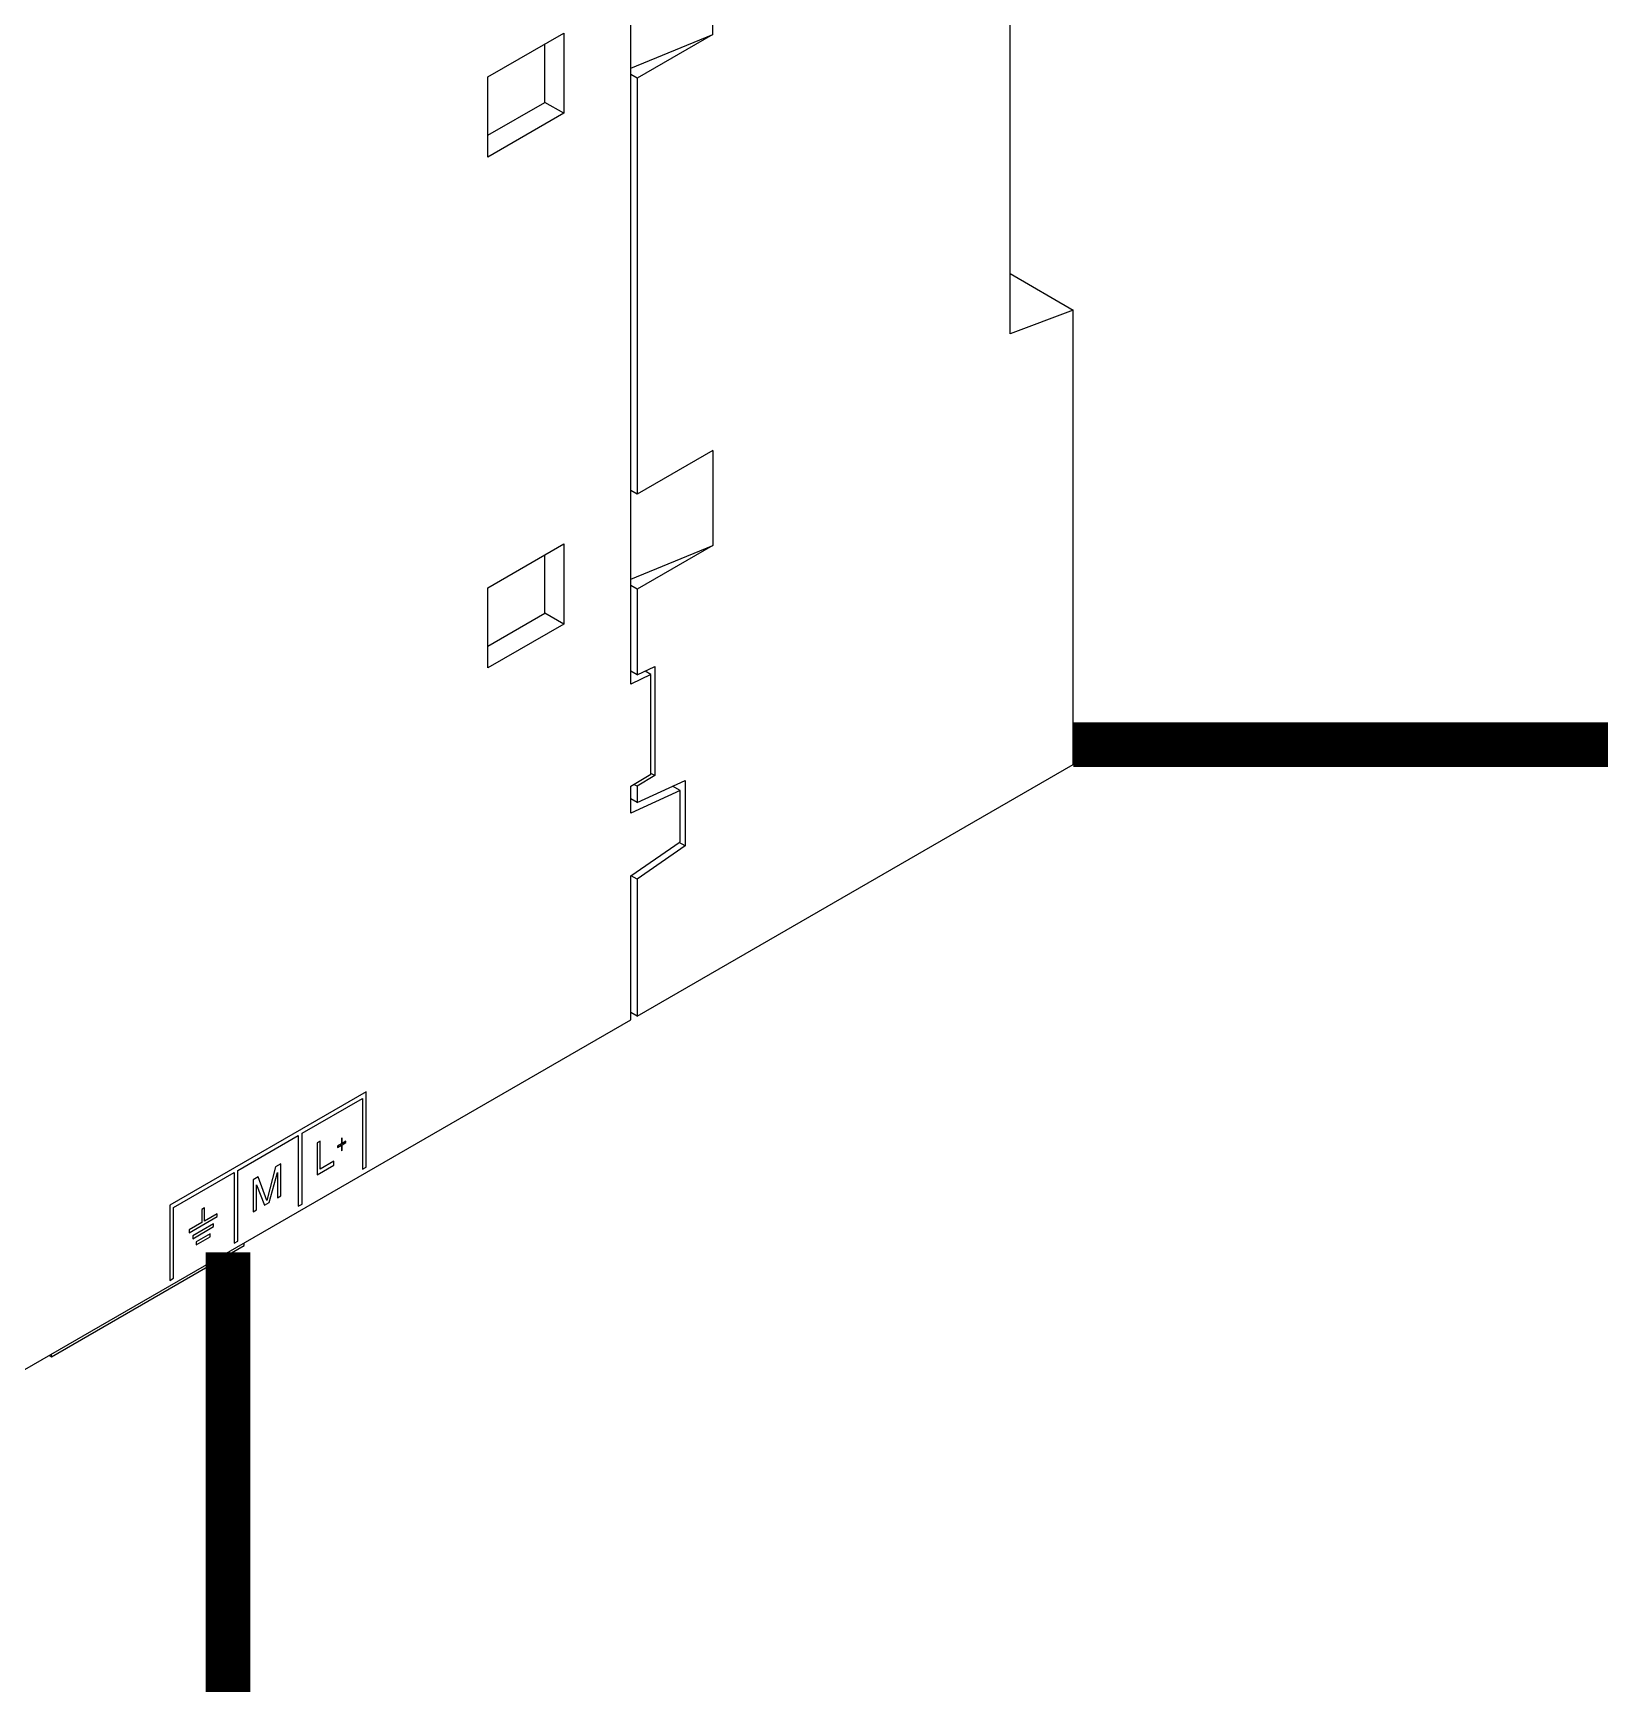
# Model space of a CAD drawing. Header units: inches. Extents: x 67248 to 85686, y -40174 to -31152.
# Drawn here: x 77645.5 to 77750.7, y -33420.7 to -33309.9 of the extents above; entities that cross this region are included whole.
import ezdxf

# ---------------------------------------------------------------- set-up
doc = ezdxf.new("R2010")
doc.units = ezdxf.units.IN
doc.header["$MEASUREMENT"] = 0
doc.layers.add('SI-TOPOLOGY-Ethernet', color=7, linetype='Continuous', lineweight=13, true_color=0x3cf000)

# ---------------------------------------------------------------- blocks, each defined once
blk = doc.blocks.new('SCALANCEXB008')
for p, q in [((-3.536, 24.088), (-3.536, 53.157)), ((-24.749, 4.493), (-24.749, 48.587)), ((-20.153, 40.829), (-20.153, 46.136)), ((-32.739, 38.462), (-28.496, 40.911)), ((-28.496, 40.911), (-28.496, 36.42)), ((-24.749, 38.941), (-20.153, 40.829)), ((-20.153, 40.829), (-24.395, 38.38)), ((-29.557, 37.033), (-29.557, 40.299)), ((-32.739, 33.971), (-32.739, 38.462)), ((-24.395, 38.38), (-24.749, 38.584)), ((-24.395, 38.38), (-24.395, 15.108)), ((-32.739, 35.196), (-29.557, 37.033)), ((-28.496, 36.42), (-29.557, 37.033)), ((-28.496, 36.42), (-32.739, 33.971)), ((-3.536, 27.45), (0, 25.409)), ((0, 25.409), (-3.536, 24.088)), ((0, 0), (0, 25.409)), ((-20.153, 17.558), (-24.395, 15.108)), ((-20.153, 17.558), (-20.153, 12.25)), ((-24.395, 15.108), (-24.749, 15.312)), ((-32.739, 9.883), (-28.496, 12.332)), ((-28.496, 12.332), (-28.496, 7.841)), ((-24.749, 10.362), (-20.153, 12.25)), ((-20.153, 12.25), (-24.395, 9.801)), ((-29.557, 8.454), (-29.557, 11.72)), ((-32.739, 5.392), (-32.739, 9.883)), ((-24.395, 9.801), (-24.749, 10.005)), ((-24.395, 9.801), (-24.395, 5.002)), ((-32.739, 6.617), (-29.557, 8.454)), ((-28.496, 7.841), (-29.557, 8.454)), ((-28.496, 7.841), (-32.739, 5.392)), ((-24.395, 5.002), (-24.749, 5.206)), ((-23.617, 5.032), (-24.749, 4.493)), ((-24.395, 5.002), (-23.405, 5.473)), ((-23.617, 5.032), (-23.94, 5.218)), ((-23.617, -0.547), (-23.617, 5.032)), ((-23.405, 5.473), (-23.405, -0.631)), ((-24.395, -14.083), (0, 0)), ((-24.749, -1.222), (-23.617, -0.547)), ((-23.405, -0.631), (-24.395, -1.223)), ((-24.395, -2.137), (-21.708, -0.899)), ((-23.405, -0.631), (-23.617, -0.509)), ((-21.708, -0.899), (-21.708, -4.567)), ((-24.749, -2.731), (-24.749, -1.222)), ((-21.991, -1.461), (-24.749, -2.731)), ((-24.395, -1.223), (-24.575, -1.119)), ((-24.395, -1.223), (-24.395, -2.137)), ((-21.991, -1.461), (-22.406, -1.221)), ((-21.991, -4.333), (-21.991, -1.461)), ((-24.395, -2.137), (-24.749, -1.933)), ((-24.749, -6.246), (-21.991, -4.333)), ((-21.708, -4.567), (-24.395, -6.432)), ((-21.708, -4.567), (-22.047, -4.372)), ((-24.749, -14.287), (-24.749, -6.246)), ((-24.395, -6.432), (-24.734, -6.236)), ((-24.395, -6.432), (-24.395, -14.083)), ((-60.104, -34.697), (-24.749, -14.287)), ((-24.395, -14.083), (-24.749, -13.879)), ((-39.54, -18.322), (-50.529, -24.666)), ((-39.54, -22.528), (-39.54, -18.322)), ((-43.133, -20.641), (-39.753, -18.69)), ((-39.753, -18.69), (-39.753, -22.65)), ((-46.725, -22.715), (-43.345, -20.764)), ((-43.345, -20.764), (-43.345, -24.724)), ((-43.133, -24.601), (-43.133, -20.641)), ((-42.128, -21.082), (-42.284, -21.172)), ((-42.284, -21.172), (-42.284, -22.968)), ((-42.128, -22.649), (-42.128, -21.082)), ((-40.936, -21.234), (-41.143, -21.354)), ((-40.884, -20.899), (-40.936, -20.929)), ((-40.936, -20.929), (-40.936, -21.234)), ((-40.884, -21.205), (-40.884, -20.899)), ((-40.677, -21.085), (-40.884, -21.205)), ((-40.884, -21.281), (-40.677, -21.161)), ((-40.677, -21.161), (-40.677, -21.085)), ((-41.143, -21.431), (-40.936, -21.311)), ((-41.143, -21.354), (-41.143, -21.431)), ((-40.936, -21.311), (-40.936, -21.617)), ((-40.936, -21.617), (-40.884, -21.587)), ((-40.884, -21.587), (-40.884, -21.281)), ((-50.317, -24.788), (-46.937, -22.837)), ((-46.937, -22.837), (-46.937, -26.797)), ((-46.725, -26.675), (-46.725, -22.715)), ((-45.584, -23.077), (-45.876, -23.246)), ((-45.098, -24.402), (-45.584, -23.077)), ((-44.612, -22.516), (-45.098, -24.402)), ((-44.969, -24.518), (-44.515, -22.842)), ((-44.32, -22.348), (-44.612, -22.516)), ((-44.515, -22.842), (-44.515, -24.256)), ((-44.32, -24.144), (-44.32, -22.348)), ((-42.284, -22.968), (-41.351, -22.429)), ((-41.351, -22.2), (-42.128, -22.649)), ((-41.351, -22.429), (-41.351, -22.2)), ((-39.753, -22.65), (-39.54, -22.528)), ((-45.876, -23.246), (-45.876, -25.042)), ((-45.682, -24.93), (-45.682, -23.516)), ((-45.682, -23.516), (-45.228, -24.668)), ((-50.529, -24.666), (-50.529, -28.871)), ((-50.317, -28.749), (-50.317, -24.788)), ((-48.591, -24.813), (-48.733, -24.895)), ((-48.733, -24.895), (-48.733, -25.63)), ((-48.591, -25.548), (-48.591, -24.813)), ((-45.876, -25.042), (-45.682, -24.93)), ((-45.228, -24.668), (-44.969, -24.518)), ((-44.515, -24.256), (-44.32, -24.144)), ((-43.345, -24.724), (-43.133, -24.601)), ((-49.44, -26.201), (-47.884, -25.303)), ((-48.733, -25.63), (-49.44, -26.038)), ((-48.079, -25.701), (-49.245, -26.375)), ((-47.884, -25.14), (-48.591, -25.548)), ((-48.079, -25.864), (-48.079, -25.701)), ((-47.884, -25.303), (-47.884, -25.14)), ((-49.44, -26.038), (-49.44, -26.201)), ((-49.245, -26.538), (-48.079, -25.864)), ((-49.245, -26.375), (-49.245, -26.538)), ((-48.273, -26.262), (-49.051, -26.712)), ((-49.051, -26.875), (-48.273, -26.426)), ((-49.051, -26.712), (-49.051, -26.875)), ((-48.273, -26.426), (-48.273, -26.262)), ((-46.937, -26.797), (-46.725, -26.675)), ((-46.373, -26.917), (-46.373, -26.77)), ((-46.373, -26.917), (-46.373, -26.77)), ((-57.149, -33.138), (-46.373, -26.917)), ((-50.529, -28.871), (-50.317, -28.749)), ((-57.276, -33.065), (-57.149, -33.138)), ((-57.149, -33.138), (-57.149, -32.991))]:
    blk.add_line(p, q)

msp = doc.modelspace()

# ---------------------------------------------------------------- linework, layer by layer
at = {"layer": 'SI-TOPOLOGY-Ethernet', "const_width": 3}
for points in [[(77715.36, -33357.69), (77983.08, -33357.69), (77983.08, -33314.18)], [(77802.44, -33637.08), (77802.44, -33701.63), (77658.63, -33701.63), (77658.63, -33391.75)]]:
    msp.add_lwpolyline(points, dxfattribs=at)

# ---------------------------------------------------------------- block references
at = {"xscale": 1.2, "yscale": 1.2, "zscale": 1.2}
msp.add_blockref('SCALANCEXB008', (77715.36, -33359), dxfattribs=at)

doc.saveas('drawing.dxf')
